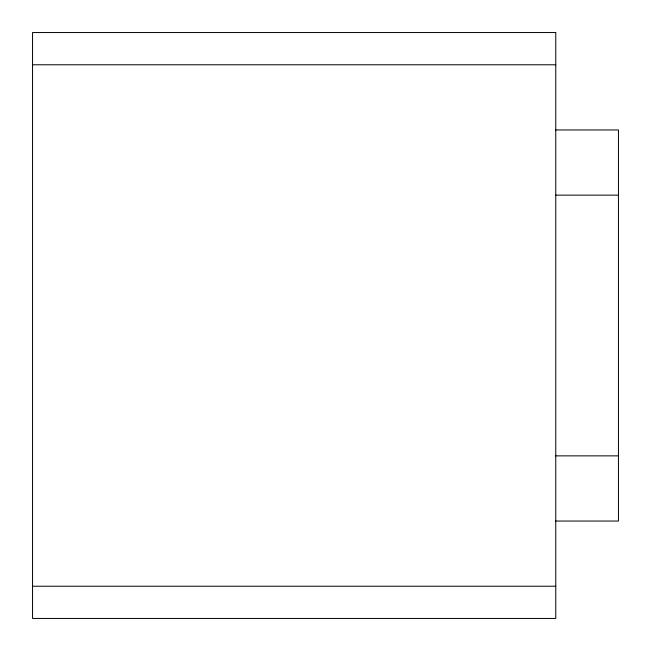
<?xml version="1.0" encoding="UTF-8"?>
<svg xmlns="http://www.w3.org/2000/svg" width="651" height="651" viewBox="0 0 651 651"><rect width="100%" height="100%" fill="white"/><g stroke="black" fill="none" stroke-linecap="round" stroke-linejoin="round"><path stroke-width="0.98" d="M32.55 64.774L555.759 64.774M555.759 129.956L618.45 129.956L618.45 521.044L555.759 521.044M555.759 195.137L618.45 195.137M555.759 455.863L618.45 455.863M32.55 586.226L555.759 586.226M555.759 32.55L32.55 32.55L32.55 618.45L555.759 618.45L555.759 32.55"/></g></svg>
